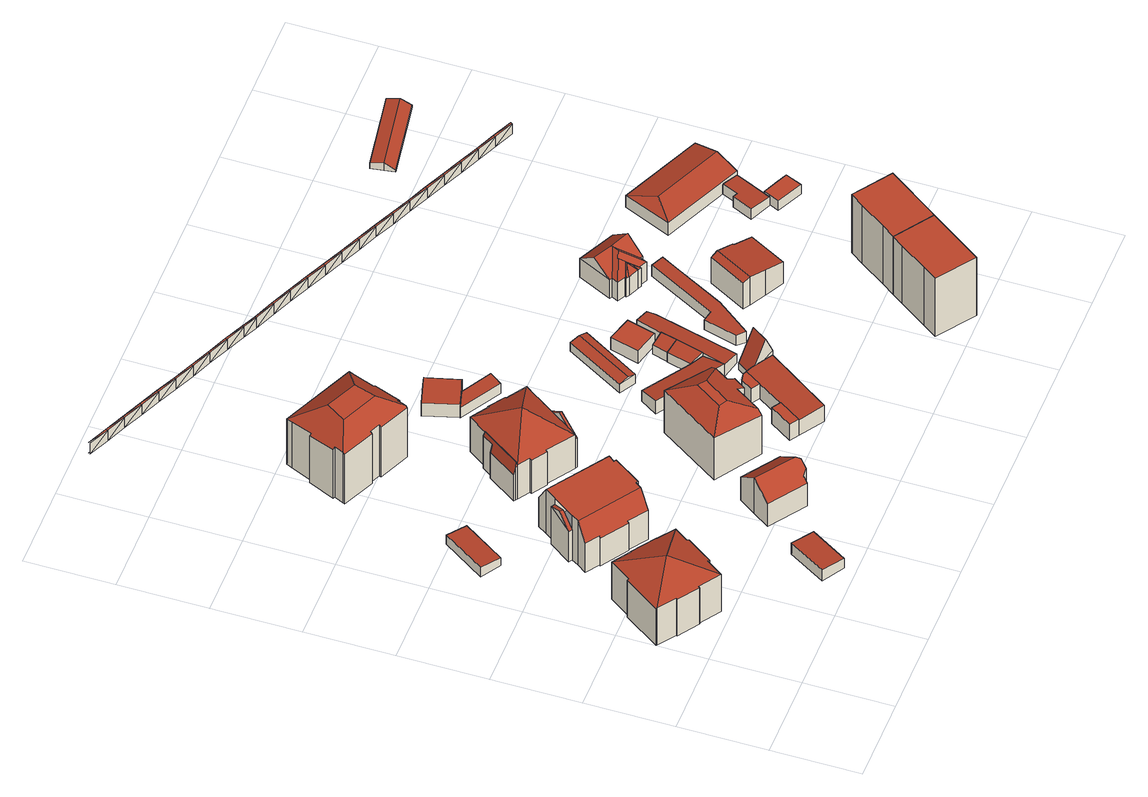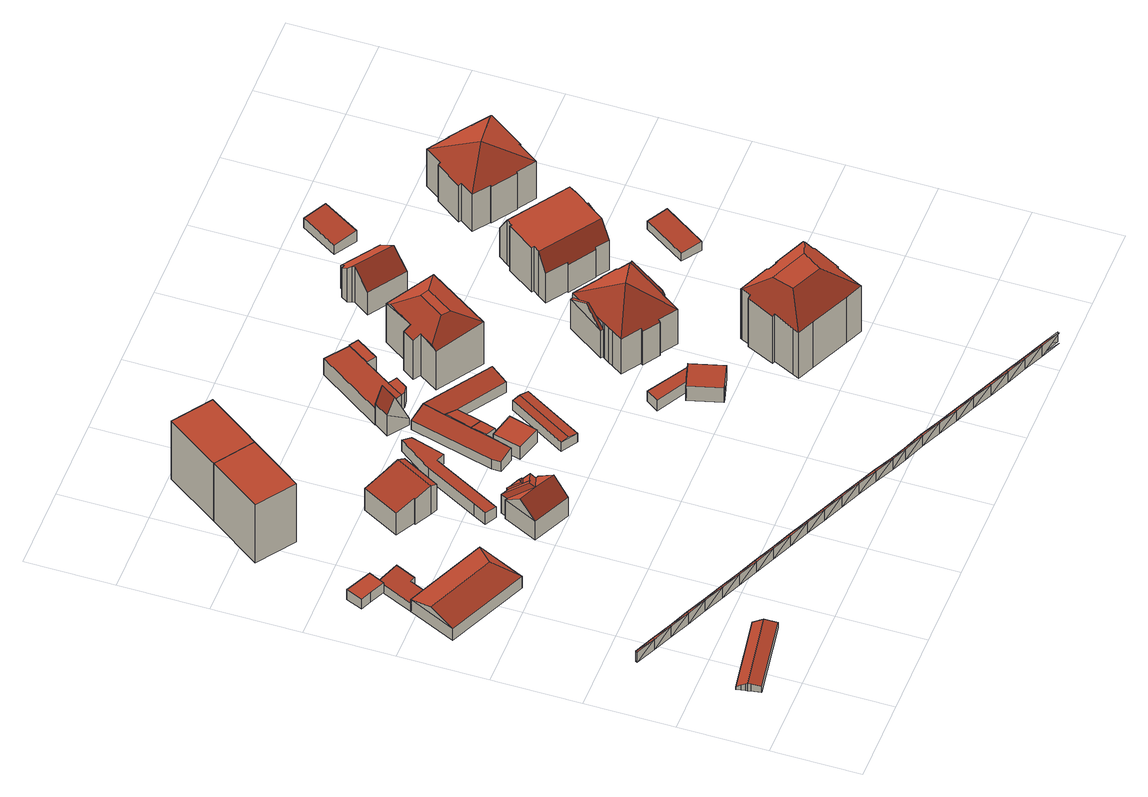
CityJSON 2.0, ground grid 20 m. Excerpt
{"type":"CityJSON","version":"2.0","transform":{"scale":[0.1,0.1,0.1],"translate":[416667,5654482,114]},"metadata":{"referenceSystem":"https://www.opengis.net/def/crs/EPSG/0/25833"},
"CityObjects":{
"building1":{"type":"Building","attributes":{"Dachtyp_tdc":"tdcTentRoof","Gemeindeschluessel":14612000,"Dachneigung":25.96,"QualitaetDacherkennung":54,"Geometrietyp2DReferenz":"3000","measuredHeight":14.64,"function":"31001_9998","roofType":"3500"},"geometry":[{"type":"Solid","lod":"2","boundaries":[[[[0,1,2,3]],[[1,4,5,2]],[[4,6,7,5]],[[6,8,9,7]],[[8,10,11,9]],[[10,12,13,11]],[[12,14,15,13]],[[14,16,17,15]],[[16,18,19,17]],[[18,20,21,19]],[[20,22,23,21]],[[22,24,25,23]],[[24,26,27,25]],[[26,28,29,27]],[[28,30,31,29]],[[30,32,33,31]],[[32,34,35,33]],[[34,36,37,35]],[[32,30,28,26,24,22,38]],[[36,0,3,37]],[[12,10,8,6,4,1,38]],[[22,20,18,16,14,12,38]],[[1,0,36,34,32,38]],[[3,2,5,7,9,11,13,15,17,19,21,23,25,27,29,31,33,35,37]]]],"semantics":{"surfaces":[{"type":"WallSurface"},{"type":"RoofSurface"},{"type":"GroundSurface"}],"values":[[0,0,0,0,0,0,0,0,0,0,0,0,0,0,0,0,0,0,1,0,1,1,1,2]]}}]},
"building2":{"type":"Building","attributes":{"Dachtyp_tdc":"tdcPolyFlatRoof","Gemeindeschluessel":14612000,"Dachneigung":4.48,"QualitaetDacherkennung":83,"Geometrietyp2DReferenz":"3000","measuredHeight":2.65,"function":"31001_9998","roofType":"2100"},"geometry":[{"type":"Solid","lod":"2","boundaries":[[[[39,40,41,42]],[[40,43,44,41]],[[43,45,46,44]],[[45,39,42,46]],[[45,43,40,39]],[[42,41,44,46]]]],"semantics":{"surfaces":[{"type":"WallSurface"},{"type":"RoofSurface"},{"type":"GroundSurface"}],"values":[[0,0,0,0,1,2]]}}]},
"building3":{"type":"Building","attributes":{"Dachtyp_tdc":"tdcPolyFlatRoof","Gemeindeschluessel":14612000,"Dachneigung":5.04,"QualitaetDacherkennung":85,"Geometrietyp2DReferenz":"3000","measuredHeight":3.2,"function":"31001_9998","roofType":"2100"},"geometry":[{"type":"Solid","lod":"2","boundaries":[[[[47,48,49,50]],[[48,51,52,49]],[[51,53,54,52]],[[53,47,50,54]],[[53,51,48,47]],[[50,49,52,54]]]],"semantics":{"surfaces":[{"type":"WallSurface"},{"type":"RoofSurface"},{"type":"GroundSurface"}],"values":[[0,0,0,0,1,2]]}}]},
"building4":{"type":"Building","attributes":{"Gemeindeschluessel":14612000,"Geometrietyp2DReferenz":"3000","function":"31001_9998","roofType":"9999"},"children":["building4-1","building4-2"]},
"building4-1":{"type":"BuildingPart","attributes":{"Dachtyp_tdc":"tdcGableRoof","Dachneigung":45.59,"QualitaetDacherkennung":25,"Geometrietyp2DReferenz":"3000","measuredHeight":11.88,"roofType":"3100"},"parents":["building4"],"geometry":[{"type":"MultiSurface","lod":"2","boundaries":[[[55,56,57,58]],[[56,59,60,57]],[[59,61,62,60]],[[55,63,64,56]],[[59,64,63,61]],[[56,64,59]],[[57,60,62,58]]],"semantics":{"surfaces":[{"type":"WallSurface"},{"type":"RoofSurface"},{"type":"GroundSurface"}],"values":[0,0,0,1,1,0,2]}}]},
"building4-2":{"type":"BuildingPart","attributes":{"Dachtyp_tdc":"tdcCutGableRoof","Dachneigung":0.068,"QualitaetDacherkennung":55,"Geometrietyp2DReferenz":"3000","measuredHeight":12.88,"roofType":"9999"},"parents":["building4"],"geometry":[{"type":"MultiSurface","lod":"2","boundaries":[[[65,66,67,68]],[[66,69,70,67]],[[69,71,72,70]],[[71,73,74,72]],[[73,75,76,74]],[[75,77,78,76]],[[77,79,80,78]],[[79,81,82,80]],[[81,83,84,82]],[[83,85,58,84]],[[85,55,58]],[[86,62,61]],[[86,87,88,62]],[[87,89,90,88]],[[89,91,92,90]],[[91,93,94,92]],[[93,95,96,94]],[[95,97,98,96]],[[97,99,100,98]],[[99,101,102,100]],[[101,103,104,102]],[[103,105,106,104]],[[105,65,68,106]],[[101,99,97,95,93,91,89,87]],[[83,81,79,77,75,73,71,69]],[[87,86,85,83,69,66,65,105,103,101]],[[68,67,70,72,74,76,78,80,82,84,58,62,88,90,92,94,96,98,100,102,104,106]]],"semantics":{"surfaces":[{"type":"WallSurface"},{"type":"RoofSurface"},{"type":"GroundSurface"}],"values":[0,0,0,0,0,0,0,0,0,0,0,0,0,0,0,0,0,0,0,0,0,0,0,1,1,1,2]}}]},
"building5":{"type":"Building","attributes":{"Dachtyp_tdc":"tdcGableRoof","Gemeindeschluessel":14612000,"Dachneigung":39.06,"QualitaetDacherkennung":81,"Geometrietyp2DReferenz":"3000","measuredHeight":10.3,"function":"31001_9998","roofType":"3100"},"geometry":[{"type":"Solid","lod":"2","boundaries":[[[[107,108,109,110]],[[108,111,112,109]],[[111,113,114,112]],[[113,115,116,114]],[[115,117,118,116]],[[117,119,120,118]],[[119,121,122,120]],[[121,123,124,122]],[[123,125,126,124]],[[125,107,110,126]],[[121,119,117,115,113,111,108]],[[108,107,125,123,121]],[[110,109,112,114,116,118,120,122,124,126]]]],"semantics":{"surfaces":[{"type":"WallSurface"},{"type":"RoofSurface"},{"type":"GroundSurface"}],"values":[[0,0,0,0,0,0,0,0,0,0,1,1,2]]}}]},
"building6":{"type":"Building","attributes":{"Dachtyp_tdc":"tdcCutTentRoof","Gemeindeschluessel":14612000,"Dachneigung":35,"QualitaetDacherkennung":52,"Geometrietyp2DReferenz":"3000","measuredHeight":17.78,"function":"31001_9998","roofType":"9999"},"geometry":[{"type":"Solid","lod":"2","boundaries":[[[[127,128,129,130]],[[128,131,132,129]],[[131,133,134,132]],[[133,135,136,134]],[[135,137,138,136]],[[137,139,140,138]],[[139,141,142,140]],[[141,143,144,142]],[[143,145,146,144]],[[145,147,148,146]],[[147,149,150,148]],[[149,151,152,150]],[[151,153,154,152]],[[153,155,156,154]],[[155,157,158,156]],[[157,159,160,158]],[[159,161,162,160]],[[161,163,164,162]],[[163,165,166,164]],[[133,131,128,127,167,168]],[[145,143,141,139,137,135,133,168,169]],[[159,157,155,153,151,149,147,145,169,170]],[[127,171,172,165,163,161,159,170,167]],[[170,169,168,167]],[[166,173,174,130,129,132,134,136,138,140,142,144,146,148,150,152,154,156,158,160,162,164]],[[165,172,173,166]],[[172,171,174,173]],[[171,127,130,174]]]],"semantics":{"surfaces":[{"type":"WallSurface"},{"type":"RoofSurface"},{"type":"GroundSurface"}],"values":[[0,0,0,0,0,0,0,0,0,0,0,0,0,0,0,0,0,0,0,1,1,1,1,1,2,0,0,0]]}}]},
"building7":{"type":"Building","attributes":{"Stand_DGM":"2016","Stand_Basis-DLM":"2024","Gemeindeschluessel":"14612000","ObjektHoehe":3,"Stand_Laserscan":"2016","BodenHoehe":0,"Stand_3D-Stadtmodell":"2025","Geometrietyp2DReferenz":2000,"AbsoluteHoehe":0,"measuredHeight":3,"function":"51009_1700","roofType":"9999"},"geometry":[{"type":"MultiSurface","lod":"2","boundaries":[[[175,176,177]],[[175,178,176]],[[179,180,176]],[[178,181,182]],[[180,179,182]],[[178,183,176]],[[178,182,184]],[[183,179,176]],[[179,185,182]],[[178,184,183]],[[186,179,183]],[[184,182,185]],[[179,186,185]],[[184,187,183]],[[187,186,183]],[[184,185,188]],[[186,189,185]],[[184,188,187]],[[188,185,189]],[[190,186,187]],[[186,190,189]],[[188,191,187]],[[191,190,187]],[[188,189,192]],[[190,193,189]],[[188,192,191]],[[194,190,191]],[[192,189,193]],[[190,194,193]],[[192,195,191]],[[195,194,191]],[[192,193,196]],[[194,197,193]],[[192,196,195]],[[196,193,197]],[[198,194,195]],[[194,198,197]],[[196,199,195]],[[199,198,195]],[[196,197,200]],[[198,201,197]],[[196,200,199]],[[202,198,199]],[[200,197,201]],[[198,202,201]],[[200,203,199]],[[203,202,199]],[[200,201,204]],[[202,205,201]],[[200,204,203]],[[206,202,203]],[[204,201,205]],[[202,206,205]],[[204,207,203]],[[207,206,203]],[[204,205,208]],[[206,209,205]],[[204,208,207]],[[210,206,207]],[[208,205,209]],[[206,210,209]],[[208,211,207]],[[211,210,207]],[[208,209,212]],[[210,213,209]],[[208,212,211]],[[212,209,213]],[[214,210,211]],[[210,214,213]],[[212,215,211]],[[215,214,211]],[[212,213,216]],[[214,217,213]],[[212,216,215]],[[218,214,215]],[[216,213,217]],[[214,218,217]],[[216,219,215]],[[219,218,215]],[[216,217,220]],[[218,221,217]],[[216,220,219]],[[222,218,219]],[[220,217,221]],[[218,222,221]],[[220,223,219]],[[223,222,219]],[[220,221,224]],[[222,225,221]],[[220,224,223]],[[226,222,223]],[[224,221,225]],[[222,226,225]],[[224,227,223]],[[227,226,223]],[[224,225,228]],[[226,229,225]],[[224,228,227]],[[228,225,229]],[[230,226,227]],[[226,230,229]],[[228,231,227]],[[231,230,227]],[[228,229,232]],[[230,233,229]],[[228,232,231]],[[234,230,231]],[[232,229,233]],[[230,234,233]],[[232,235,231]],[[235,234,231]],[[232,233,236]],[[234,237,233]],[[232,236,235]],[[236,233,237]],[[238,234,235]],[[234,238,237]],[[236,239,235]],[[239,238,235]],[[236,237,240]],[[238,241,237]],[[236,240,239]],[[242,238,239]],[[240,237,241]],[[238,242,241]],[[240,243,239]],[[243,242,239]],[[240,241,244]],[[242,245,241]],[[240,244,243]],[[246,242,243]],[[244,241,245]],[[242,246,245]],[[244,247,243]],[[247,246,243]],[[244,245,248]],[[246,249,245]],[[244,248,247]],[[250,246,247]],[[248,245,249]],[[246,250,249]],[[248,251,247]],[[251,250,247]],[[248,249,252]],[[250,253,249]],[[248,252,251]],[[254,250,251]],[[252,249,253]],[[250,254,253]],[[252,255,251]],[[255,254,251]],[[252,253,256]],[[254,257,253]],[[252,256,255]],[[258,254,255]],[[256,253,257]],[[254,258,257]],[[256,259,255]],[[259,258,255]],[[256,257,260]],[[258,261,257]],[[256,260,259]],[[262,258,259]],[[260,257,261]],[[258,262,261]],[[260,263,259]],[[263,262,259]],[[260,261,264]],[[262,265,261]],[[260,264,263]],[[266,262,263]],[[264,261,265]],[[262,266,265]],[[264,267,263]],[[267,266,263]],[[264,265,268]],[[266,269,265]],[[264,268,267]],[[270,266,267]],[[268,265,269]],[[266,270,269]],[[268,271,267]],[[271,270,267]],[[268,269,272]],[[270,273,269]],[[268,272,271]],[[274,270,271]],[[272,269,273]],[[270,274,273]],[[272,275,271]],[[275,274,271]],[[272,273,276]],[[274,277,273]],[[272,276,275]],[[278,274,275]],[[276,273,277]],[[274,278,277]]],"semantics":{"surfaces":[{"type":"WallSurface"},{"type":"RoofSurface"},{"type":"GroundSurface"}],"values":[0,0,1,2,0,0,2,1,0,0,1,2,0,0,1,2,0,0,2,1,0,0,1,2,0,0,1,2,0,0,1,2,0,0,2,1,0,0,1,2,0,0,1,2,0,0,1,2,0,0,1,2,0,0,1,2,0,0,1,2,0,0,1,2,0,0,2,1,0,0,1,2,0,0,1,2,0,0,1,2,0,0,1,2,0,0,1,2,0,0,1,2,0,0,1,2,0,0,2,1,0,0,1,2,0,0,1,2,0,0,1,2,0,0,2,1,0,0,1,2,0,0,1,2,0,0,1,2,0,0,1,2,0,0,1,2,0,0,1,2,0,0,1,2,0,0,1,2,0,0,1,2,0,0,1,2,0,0,1,2,0,0,1,2,0,0,1,2,0,0,1,2,0,0,1,2,0,0,1,2,0,0,1,2,0,0,1,2,0,0,1,2,0,0,1,2,0]}}]},
"building8":{"type":"Building","attributes":{"Gemeindeschluessel":14612000,"Geometrietyp2DReferenz":"3000","function":"31001_9998","roofType":"9999"},"children":["building8-1","building8-2","building8-3"]},
"building8-1":{"type":"BuildingPart","attributes":{"Dachtyp_tdc":"tdcTentRoof","Dachneigung":36.68,"QualitaetDacherkennung":57,"Geometrietyp2DReferenz":"3000","measuredHeight":15.34,"roofType":"3500"},"parents":["building8"],"geometry":[{"type":"MultiSurface","lod":"2","boundaries":[[[279,280,281,282]],[[280,283,284,281]],[[283,285,286,284]],[[285,287,288,286]],[[287,289,290,288]],[[289,291,292,290]],[[291,293,294,292]],[[293,295,296,297,294]],[[298,299,300,301,302]],[[299,303,304,300]],[[303,305,306,304]],[[305,307,308,306]],[[307,309,310,311,308]],[[312,313,314,315,316]],[[313,279,282,314]],[[287,285,283,280,279,313,317]],[[298,318,319,295,293,291,289,287,317]],[[309,307,305,303,299,298,317]],[[313,312,309,317]],[[282,281,284,286,288,290,292,294,297,301,300,304,306,308,311,315,314]]],"semantics":{"surfaces":[{"type":"WallSurface"},{"type":"RoofSurface"},{"type":"GroundSurface"}],"values":[0,0,0,0,0,0,0,0,0,0,0,0,0,0,0,1,1,1,1,2]}}]},
"building8-2":{"type":"BuildingPart","attributes":{"Dachtyp_tdc":"tdcFreeFormRoof","Dachneigung":77.38,"QualitaetDacherkennung":29,"Geometrietyp2DReferenz":"3000","measuredHeight":10.73,"roofType":"5000"},"parents":["building8"],"geometry":[{"type":"MultiSurface","lod":"2","boundaries":[[[320,321,322,323]],[[321,316,315,322]],[[310,324,325,311]],[[324,326,327,325]],[[326,328,329,327]],[[328,320,323,329]],[[324,310,330]],[[310,316,331,330]],[[316,321,331]],[[321,320,328,326,324,330,331]],[[323,322,315,311,325,327,329]]],"semantics":{"surfaces":[{"type":"WallSurface"},{"type":"RoofSurface"},{"type":"GroundSurface"}],"values":[0,0,0,0,0,0,1,1,1,1,2]}}]},
"building8-3":{"type":"BuildingPart","attributes":{"Dachtyp_tdc":"tdcGableRoof","Dachneigung":37.02,"QualitaetDacherkennung":28,"Geometrietyp2DReferenz":"3000","measuredHeight":11.73,"roofType":"3100"},"parents":["building8"],"geometry":[{"type":"MultiSurface","lod":"2","boundaries":[[[296,332,333,297]],[[332,334,335,333]],[[334,302,301,335]],[[334,332,336]],[[332,296,319,337,336]],[[302,334,336,337,318]],[[297,333,335,301]]],"semantics":{"surfaces":[{"type":"WallSurface"},{"type":"RoofSurface"},{"type":"GroundSurface"}],"values":[0,0,0,0,1,1,2]}}]},
"building9":{"type":"Building","attributes":{"Dachtyp_tdc":"tdcFreeFormRoof","Gemeindeschluessel":14612000,"Dachneigung":26.16,"QualitaetDacherkennung":56,"Geometrietyp2DReferenz":"3000","measuredHeight":14.64,"function":"31001_9998","roofType":"5000"},"geometry":[{"type":"Solid","lod":"2","boundaries":[[[[338,339,340,341]],[[339,342,343,340]],[[342,344,345,343]],[[344,346,347,345]],[[346,348,349,347]],[[348,350,351,349]],[[350,352,353,351]],[[352,338,341,353]],[[354,339,338,355]],[[356,357,342,339,354]],[[344,357,356,358,359,350,348,346]],[[352,359,358,355,338]],[[358,356,354,355]],[[344,342,357]],[[352,350,359]],[[341,340,343,345,347,349,351,353]]]],"semantics":{"surfaces":[{"type":"WallSurface"},{"type":"RoofSurface"},{"type":"GroundSurface"}],"values":[[0,0,0,0,0,0,0,0,1,1,1,1,1,0,0,2]]}}]},
"building10":{"type":"Building","attributes":{"Dachtyp_tdc":"tdcPolyFlatRoof","Gemeindeschluessel":14612000,"Dachneigung":3.03,"QualitaetDacherkennung":86,"Geometrietyp2DReferenz":"3000","measuredHeight":4.2,"function":"31001_9998","roofType":"2100"},"geometry":[{"type":"Solid","lod":"2","boundaries":[[[[360,361,362,363]],[[361,364,365,362]],[[364,366,367,365]],[[366,368,369,367]],[[368,370,371,369]],[[370,372,373,371]],[[372,360,363,373]],[[372,370,368,366,364,361,360]],[[363,362,365,367,369,371,373]]]],"semantics":{"surfaces":[{"type":"WallSurface"},{"type":"RoofSurface"},{"type":"GroundSurface"}],"values":[[0,0,0,0,0,0,0,1,2]]}}]},
"building11":{"type":"Building","attributes":{"Dachtyp_tdc":"tdcPolyFlatRoof","Gemeindeschluessel":14612000,"Dachneigung":4.29,"QualitaetDacherkennung":57,"Geometrietyp2DReferenz":"3000","measuredHeight":3.08,"function":"31001_9998","roofType":"2100"},"geometry":[{"type":"Solid","lod":"2","boundaries":[[[[374,375,376,377]],[[375,378,379,376]],[[378,380,381,379]],[[380,374,377,381]],[[380,378,375,374]],[[377,376,379,381]]]],"semantics":{"surfaces":[{"type":"WallSurface"},{"type":"RoofSurface"},{"type":"GroundSurface"}],"values":[[0,0,0,0,1,2]]}}]},
"building12":{"type":"Building","attributes":{"Gemeindeschluessel":14612000,"Geometrietyp2DReferenz":"3000","function":"31001_9998","roofType":"9999"},"children":["building12-1","building12-2","building12-3"]},
"building12-1":{"type":"BuildingPart","attributes":{"Dachtyp_tdc":"tdcPolyFlatRoof","Dachneigung":0,"QualitaetDacherkennung":66,"Geometrietyp2DReferenz":"3000","measuredHeight":4.3,"roofType":"1000"},"parents":["building12"],"geometry":[{"type":"MultiSurface","lod":"2","boundaries":[[[382,383,384,385]],[[383,386,387,384]],[[388,389,390,391]],[[388,382,385,389]],[[388,391,386,383,382]],[[385,384,387,390,389]]],"semantics":{"surfaces":[{"type":"WallSurface"},{"type":"RoofSurface"},{"type":"GroundSurface"}],"values":[0,0,0,0,1,2]}}]},
"building12-2":{"type":"BuildingPart","attributes":{"Dachtyp_tdc":"tdcPolyFlatRoof","Dachneigung":0,"QualitaetDacherkennung":69,"Geometrietyp2DReferenz":"3000","measuredHeight":4.6,"roofType":"1000"},"parents":["building12"],"geometry":[{"type":"MultiSurface","lod":"2","boundaries":[[[392,393,394,395,396]],[[393,397,398,394]],[[397,399,400,401,398]],[[399,397,393,392]],[[395,394,398,401]]],"semantics":{"surfaces":[{"type":"WallSurface"},{"type":"RoofSurface"},{"type":"GroundSurface"}],"values":[0,0,0,1,2]}}]},
"building12-3":{"type":"BuildingPart","attributes":{"Dachtyp_tdc":"tdcPolyFlatRoof","Dachneigung":3.98,"QualitaetDacherkennung":64,"Geometrietyp2DReferenz":"3000","measuredHeight":4.76,"roofType":"2100"},"parents":["building12"],"geometry":[{"type":"MultiSurface","lod":"2","boundaries":[[[402,396,395,403]],[[400,391,390,401]],[[386,404,405,387]],[[404,406,407,405]],[[406,402,403,407]],[[406,404,386,391,400,396,402]],[[403,395,401,390,387,405,407]]],"semantics":{"surfaces":[{"type":"WallSurface"},{"type":"RoofSurface"},{"type":"GroundSurface"}],"values":[0,0,0,0,0,1,2]}}]},
"building13":{"type":"Building","attributes":{"Dachtyp_tdc":"tdcPolyFlatRoof","Gemeindeschluessel":14612000,"Dachneigung":10.51,"QualitaetDacherkennung":70,"Geometrietyp2DReferenz":"3000","measuredHeight":3.8,"function":"31001_2000","roofType":"2100"},"geometry":[{"type":"Solid","lod":"2","boundaries":[[[[408,409,410,411]],[[409,412,413,410]],[[412,414,415,413]],[[414,416,417,415]],[[416,408,411,417]],[[416,414,412,409,408]],[[411,410,413,415,417]]]],"semantics":{"surfaces":[{"type":"WallSurface"},{"type":"RoofSurface"},{"type":"GroundSurface"}],"values":[[0,0,0,0,0,1,2]]}}]},
"building14":{"type":"Building","attributes":{"Dachtyp_tdc":"tdcGableRoof","Gemeindeschluessel":14612000,"Dachneigung":11.5,"QualitaetDacherkennung":55,"Geometrietyp2DReferenz":"3000","measuredHeight":3.06,"function":"31001_2000","roofType":"3100"},"geometry":[{"type":"Solid","lod":"2","boundaries":[[[[418,419,420,421]],[[419,422,423,420]],[[422,424,425,423]],[[424,418,421,425]],[[422,419,426]],[[418,424,427]],[[419,418,427,426]],[[424,422,426,427]],[[421,420,423,425]]]],"semantics":{"surfaces":[{"type":"WallSurface"},{"type":"RoofSurface"},{"type":"GroundSurface"}],"values":[[0,0,0,0,0,0,1,1,2]]}}]},
"building15":{"type":"Building","attributes":{"Dachtyp_tdc":"tdcGableRoof","Gemeindeschluessel":14612000,"Dachneigung":66.56,"QualitaetDacherkennung":5,"Geometrietyp2DReferenz":"3000","measuredHeight":10.24,"function":"31001_9998","roofType":"3100"},"geometry":[{"type":"Solid","lod":"2","boundaries":[[[[428,429,430,431]],[[429,432,433,430]],[[432,434,435,433]],[[434,428,431,435]],[[432,429,436]],[[428,434,437]],[[429,428,437,436]],[[434,432,436,437]],[[431,430,433,435]]]],"semantics":{"surfaces":[{"type":"WallSurface"},{"type":"RoofSurface"},{"type":"GroundSurface"}],"values":[[0,0,0,0,0,0,1,1,2]]}}]},
"building16":{"type":"Building","attributes":{"Dachtyp_tdc":"tdcPolyFlatRoof","Gemeindeschluessel":14612000,"Dachneigung":16.04,"QualitaetDacherkennung":80,"Geometrietyp2DReferenz":"3000","measuredHeight":3.69,"function":"31001_2000","roofType":"2100"},"geometry":[{"type":"Solid","lod":"2","boundaries":[[[[438,439,440,441]],[[439,442,443,440]],[[442,412,444,443]],[[412,438,441,444]],[[412,442,439,438]],[[441,440,443,444]]]],"semantics":{"surfaces":[{"type":"WallSurface"},{"type":"RoofSurface"},{"type":"GroundSurface"}],"values":[[0,0,0,0,1,2]]}}]},
"building17":{"type":"Building","attributes":{"Dachtyp_tdc":"tdcPolyFlatRoof","Gemeindeschluessel":14612000,"Dachneigung":17.76,"QualitaetDacherkennung":82,"Geometrietyp2DReferenz":"3000","measuredHeight":3.65,"function":"31001_2000","roofType":"2100"},"geometry":[{"type":"Solid","lod":"2","boundaries":[[[[439,438,445,446]],[[438,447,448,445]],[[447,449,450,448]],[[449,439,446,450]],[[449,447,438,439]],[[446,445,448,450]]]],"semantics":{"surfaces":[{"type":"WallSurface"},{"type":"RoofSurface"},{"type":"GroundSurface"}],"values":[[0,0,0,0,1,2]]}}]},
"building18":{"type":"Building","attributes":{"Dachtyp_tdc":"tdcPolyFlatRoof","Gemeindeschluessel":14612000,"Dachneigung":0,"QualitaetDacherkennung":79,"Geometrietyp2DReferenz":"3000","measuredHeight":3.6,"function":"31001_2000","roofType":"1000"},"geometry":[{"type":"Solid","lod":"2","boundaries":[[[[451,452,453,454]],[[452,455,456,453]],[[455,457,458,456]],[[457,451,454,458]],[[457,455,452,451]],[[454,453,456,458]]]],"semantics":{"surfaces":[{"type":"WallSurface"},{"type":"RoofSurface"},{"type":"GroundSurface"}],"values":[[0,0,0,0,1,2]]}}]},
"building19":{"type":"Building","attributes":{"Dachtyp_tdc":"tdcPolyFlatRoof","Gemeindeschluessel":14612000,"Dachneigung":11.42,"QualitaetDacherkennung":62,"Geometrietyp2DReferenz":"3000","measuredHeight":3.64,"function":"31001_2000","roofType":"2100"},"geometry":[{"type":"Solid","lod":"2","boundaries":[[[[459,460,461,462]],[[460,463,464,461]],[[463,465,466,464]],[[465,467,468,466]],[[467,469,470,468]],[[469,471,472,470]],[[471,473,474,472]],[[473,459,462,474]],[[473,471,469,467,465,463,460,459]],[[462,461,464,466,468,470,472,474]]]],"semantics":{"surfaces":[{"type":"WallSurface"},{"type":"RoofSurface"},{"type":"GroundSurface"}],"values":[[0,0,0,0,0,0,0,0,1,2]]}}]},
"building20":{"type":"Building","attributes":{"Dachtyp_tdc":"tdcPolyFlatRoof","Gemeindeschluessel":14612000,"Dachneigung":6.36,"QualitaetDacherkennung":69,"Geometrietyp2DReferenz":"3000","measuredHeight":3.43,"function":"31001_2000","roofType":"2100"},"geometry":[{"type":"Solid","lod":"2","boundaries":[[[[475,476,477,478]],[[476,479,480,477]],[[479,481,482,480]],[[481,483,484,482]],[[483,485,486,484]],[[485,487,488,486]],[[487,489,490,488]],[[489,475,478,490]],[[489,487,485,483,481,479,476,475]],[[478,477,480,482,484,486,488,490]]]],"semantics":{"surfaces":[{"type":"WallSurface"},{"type":"RoofSurface"},{"type":"GroundSurface"}],"values":[[0,0,0,0,0,0,0,0,1,2]]}}]},
"building21":{"type":"Building","attributes":{"Dachtyp_tdc":"tdcPolyFlatRoof","Gemeindeschluessel":14612000,"Dachneigung":0,"QualitaetDacherkennung":79,"Geometrietyp2DReferenz":"3000","measuredHeight":16.81,"function":"31001_9998","roofType":"1000"},"geometry":[{"type":"Solid","lod":"2","boundaries":[[[[491,492,493,494]],[[492,495,496,493]],[[495,497,498,496]],[[497,499,500,498]],[[499,501,502,500]],[[501,491,494,502]],[[501,499,497,495,492,491]],[[494,493,496,498,500,502]]]],"semantics":{"surfaces":[{"type":"WallSurface"},{"type":"RoofSurface"},{"type":"GroundSurface"}],"values":[[0,0,0,0,0,0,1,2]]}}]},
"building22":{"type":"Building","attributes":{"Dachtyp_tdc":"tdcGableRoof","Gemeindeschluessel":14612000,"Dachneigung":12.41,"QualitaetDacherkennung":36,"Geometrietyp2DReferenz":"3000","measuredHeight":8.21,"function":"31001_9998","roofType":"3100"},"geometry":[{"type":"Solid","lod":"2","boundaries":[[[[503,504,505,506]],[[504,507,508,505]],[[507,509,510,508]],[[509,511,512,510]],[[511,513,514,512]],[[513,515,516,514]],[[515,517,518,516]],[[517,519,520,518]],[[519,503,506,520]],[[515,513,511,509,507,504,503]],[[503,519,517,515]],[[506,505,508,510,512,514,516,518,520]]]],"semantics":{"surfaces":[{"type":"WallSurface"},{"type":"RoofSurface"},{"type":"GroundSurface"}],"values":[[0,0,0,0,0,0,0,0,0,1,1,2]]}}]},
"building23":{"type":"Building","attributes":{"Dachtyp_tdc":"tdcFreeFormRoof","Gemeindeschluessel":14612000,"Dachneigung":39.27,"QualitaetDacherkennung":27,"Geometrietyp2DReferenz":"3000","measuredHeight":8.97,"function":"31001_2000","roofType":"5000"},"geometry":[{"type":"Solid","lod":"2","boundaries":[[[[521,522,523,524,525,526]],[[527,521,526,528]],[[529,527,528,530]],[[529,531,532]],[[529,533,531]],[[533,529,530]],[[532,531,534]],[[522,521,527,529,532,534,535]],[[523,522,535,536]],[[537,524,523,536,538]],[[539,540,541,542,543,544,545,546,547,548,549,550,551,552]],[[524,537,553,554,525]],[[536,535,540,539]],[[533,530,544,543]],[[535,534,541,540]],[[534,531,542,541]],[[531,533,543,542]],[[530,528,545,544]],[[528,526,546,545]],[[526,525,547,546]],[[525,554,548,547]],[[554,555,549,548]],[[555,556,550,549]],[[556,557,551,550]],[[557,538,552,551]],[[538,536,539,552]],[[558,537,538,557]],[[558,557,556]],[[553,537,558,556,555]],[[553,555,554]]]],"semantics":{"surfaces":[{"type":"RoofSurface"},{"type":"GroundSurface"},{"type":"WallSurface"}],"values":[[0,0,0,0,0,0,0,0,0,0,1,0,2,2,2,2,2,2,2,2,2,2,2,2,2,2,0,2,0,2]]}}]},
"building24":{"type":"Building","attributes":{"Dachtyp_tdc":"tdcPolyFlatRoof","Gemeindeschluessel":14612000,"Dachneigung":0,"QualitaetDacherkennung":66,"Geometrietyp2DReferenz":"3000","measuredHeight":16.8,"function":"31001_9998","roofType":"1000"},"geometry":[{"type":"Solid","lod":"2","boundaries":[[[[497,559,560,498]],[[559,561,562,560]],[[561,563,564,562]],[[563,565,566,564]],[[565,567,568,566]],[[567,499,500,568]],[[499,497,498,500]],[[499,567,565,563,561,559,497]],[[498,560,562,564,566,568,500]]]],"semantics":{"surfaces":[{"type":"WallSurface"},{"type":"RoofSurface"},{"type":"GroundSurface"}],"values":[[0,0,0,0,0,0,0,1,2]]}}]},
"building25":{"type":"Building","attributes":{"Dachtyp_tdc":"tdcPolyFlatRoof","Gemeindeschluessel":14612000,"Dachneigung":6.12,"QualitaetDacherkennung":70,"Geometrietyp2DReferenz":"3000","measuredHeight":2.95,"function":"31001_2000","roofType":"2100"},"geometry":[{"type":"Solid","lod":"2","boundaries":[[[[569,570,571,572]],[[570,573,574,571]],[[573,575,576,574]],[[575,577,578,576]],[[577,579,580,578]],[[579,569,572,580]],[[579,577,575,573,570,569]],[[572,571,574,576,578,580]]]],"semantics":{"surfaces":[{"type":"WallSurface"},{"type":"RoofSurface"},{"type":"GroundSurface"}],"values":[[0,0,0,0,0,0,1,2]]}}]},
"building26":{"type":"Building","attributes":{"Dachtyp_tdc":"tdcHipAndGableRoof","Gemeindeschluessel":14612000,"Dachneigung":17.04,"QualitaetDacherkennung":88,"Geometrietyp2DReferenz":"3000","measuredHeight":5.28,"function":"31001_2000","roofType":"5000"},"geometry":[{"type":"Solid","lod":"2","boundaries":[[[[581,582,583,578]],[[582,584,585,583]],[[584,586,587,585]],[[586,581,578,587]],[[584,582,588]],[[581,586,589]],[[582,581,589,588]],[[586,584,588,589]],[[578,583,585,587]]]],"semantics":{"surfaces":[{"type":"WallSurface"},{"type":"RoofSurface"},{"type":"GroundSurface"}],"values":[[0,0,0,0,1,0,1,1,2]]}}]},
"building27":{"type":"Building","attributes":{"Gemeindeschluessel":14612000,"Dachneigung":90,"Dachorientierung":0,"MittlereTraufHoehe":117.87,"QualitaetDacherkennung":100,"ObjektHoehe":2.79,"BodenHoehe":115.07,"Geometrietyp2DReferenz":"3000","AbsoluteHoehe":117.87,"Dachflaeche":26.05,"measuredHeight":2.79,"function":"31001_9998","roofType":"1000","storeysAboveGround":1},"geometry":[{"type":"MultiSurface","lod":"2","boundaries":[[[590,591,592,593]],[[591,594,595,592]],[[594,596,597,595]],[[596,598,599,597]],[[598,600,601,599]],[[600,590,593,601]],[[600,598,596,594,591,590]],[[593,592,595,597,599,601]]],"semantics":{"surfaces":[{"type":"WallSurface"},{"type":"RoofSurface"},{"type":"GroundSurface"}],"values":[0,0,0,0,0,0,1,2]}}]},
"building28":{"type":"Building","attributes":{"Dachtyp_tdc":"tdcGableRoof","Gemeindeschluessel":14612000,"Dachneigung":10.49,"QualitaetDacherkennung":64,"Geometrietyp2DReferenz":"3000","measuredHeight":2.24,"function":"31001_2000","roofType":"3100"},"geometry":[{"type":"Solid","lod":"2","boundaries":[[[[602,603,604,605]],[[603,606,607,604]],[[606,608,609,607]],[[608,610,611,609]],[[610,612,613,611]],[[612,614,615,613]],[[614,616,617,615]],[[616,618,619,617]],[[618,602,605,619]],[[614,612,610,608,606,603]],[[603,602,618,616,614]],[[605,604,607,609,611,613,615,617,619]]]],"semantics":{"surfaces":[{"type":"WallSurface"},{"type":"RoofSurface"},{"type":"GroundSurface"}],"values":[[0,0,0,0,0,0,0,0,0,1,1,2]]}}]}
},
"vertices":[
[62,394,113],[95,442,113],[95,442,5],[62,394,5],[136,414,113],[136,414,5],[138,416,111],[138,416,5],[191,379,111],[191,379,5],[190,377,113],[190,377,5],[226,351,113],[226,351,5],[204,319,113],[204,319,5],[209,316,110],[209,316,5],[168,257,110],[168,257,5],[163,260,113],[163,260,5],[136,221,113],[136,221,5],[89,253,113],[89,253,5],[88,251,111],[88,251,5],[42,283,111],[42,283,5],[43,285,113],[43,285,5],[5,312,113],[5,312,5],[2,314,111],[2,314,5],[59,396,111],[59,396,5],[115,331,152],
[106,683,32],[63,711,36],[63,711,9],[106,683,9],[126,807,36],[126,807,9],[168,778,32],[168,778,9],
[333,140,40],[382,110,35],[382,110,8],[333,140,8],[331,26,35],[331,26,8],[282,56,40],[282,56,8],
[171,553,94],[163,558,94],[163,558,7],[171,553,7],[198,608,117],[198,608,7],[206,603,117],[206,603,7],[189,579,126],[182,584,126],
[305,459,136],[301,462,136],[301,462,7],[305,459,7],[291,448,136],[291,448,7],[276,427,91],[276,427,7],[234,456,92],[234,456,7],[233,454,87],[233,454,7],[174,494,87],[174,494,7],[176,496,92],[176,496,7],[146,516,92],[146,516,7],[161,537,136],[161,537,7],[171,553,136],[206,603,136],[223,627,136],[223,627,7],[237,648,92],[237,648,7],[265,628,92],[265,628,7],[267,630,88],[267,630,7],[325,591,88],[325,591,7],[323,589,92],[323,589,7],[367,558,92],[367,558,7],[353,538,136],[353,538,7],[343,524,136],[343,524,7],[348,521,136],[348,521,7],
[496,193,112],[497,189,113],[497,189,10],[496,193,10],[501,179,108],[501,179,10],[491,164,94],[491,164,10],[476,164,87],[476,164,10],[468,154,76],[468,154,10],[387,210,76],[387,210,10],[413,248,113],[413,248,10],[440,286,76],[440,286,10],[521,230,76],[521,230,10],
[232,1186,140],[271,1169,140],[271,1169,8],[232,1186,8],[360,1128,141],[360,1128,8],[398,1111,141],[398,1111,8],[392,1097,142],[392,1097,8],[370,1049,147],[370,1049,8],[376,1047,143],[376,1047,8],[348,985,149],[348,985,8],[342,987,154],[342,987,8],[333,967,156],[333,967,8],[331,963,152],[331,963,8],[261,994,152],[261,994,8],[263,999,156],[263,999,8],[240,1009,156],[240,1009,8],[238,1005,152],[238,1005,8],[165,1038,153],[165,1038,8],[167,1042,156],[167,1042,8],[177,1064,154],[177,1064,8],[172,1066,149],[172,1066,8],[199,1126,143],[199,1126,8],[254,1106,186],[325,1073,186],[310,1024,186],[226,1062,186],[226,1172,142],[204,1123,147],[204,1123,8],[226,1172,8],
[128,1571,7],[174,1550,37],[128,1571,37],[174,1550,7],[176,1555,37],[130,1575,37],[130,1575,7],[176,1555,7],[219,1530,37],[219,1530,7],[221,1534,7],[221,1534,37],[265,1509,37],[265,1509,7],[267,1514,7],[267,1514,37],[311,1488,37],[311,1488,7],[313,1493,7],[313,1493,37],[356,1468,37],[356,1468,7],[358,1472,7],[358,1472,37],[402,1447,37],[402,1447,7],[404,1452,7],[404,1452,37],[447,1427,38],[447,1427,8],[449,1431,8],[449,1431,38],[493,1406,39],[493,1406,9],[495,1411,9],[495,1411,39],[539,1386,37],[539,1386,7],[541,1390,7],[541,1390,37],[572,1371,36],[572,1371,6],[574,1375,6],[574,1375,36],[618,1350,39],[618,1350,9],[620,1355,9],[620,1355,39],[663,1330,40],[663,1330,10],[665,1334,10],[665,1334,40],[709,1309,40],[709,1309,10],[711,1314,10],[711,1314,40],[755,1288,39],[755,1288,9],[757,1293,9],[757,1293,39],[800,1268,39],[800,1268,9],[802,1272,9],[802,1272,39],[846,1247,39],[846,1247,9],[848,1252,9],[848,1252,39],[891,1227,39],[891,1227,9],[893,1231,9],[893,1231,39],[937,1206,38],[937,1206,8],[939,1211,8],[939,1211,38],[982,1186,38],[982,1186,8],[984,1190,8],[984,1190,38],[1028,1165,38],[1028,1165,8],[1030,1170,8],[1030,1170,38],[1074,1145,38],[1074,1145,8],[1076,1149,8],[1076,1149,38],[1119,1124,38],[1119,1124,8],[1121,1129,8],[1121,1129,38],[1165,1104,38],[1165,1104,8],[1167,1108,8],[1167,1108,38],[1210,1083,38],[1210,1083,8],[1212,1088,8],[1212,1088,38],[1256,1063,38],[1256,1063,8],[1258,1067,8],[1258,1067,38],
[428,821,109],[431,825,105],[431,825,8],[428,821,8],[467,801,105],[467,801,8],[464,796,109],[464,796,8],[506,768,109],[506,768,8],[490,744,108],[490,744,8],[483,733,108],[483,733,8],[475,722,108],[475,722,8],[472,718,108],[472,718,87],[472,718,8],[413,632,107],[353,673,107],[353,673,8],[413,632,8],[413,632,93],[351,670,104],[351,670,8],[318,692,104],[318,692,8],[320,696,107],[320,696,8],[295,713,107],[295,713,102],[295,713,8],[358,805,108],[388,848,109],[388,848,8],[358,805,8],[358,805,102],[401,741,161],[427,652,107],[456,695,108],
[336,782,102],[353,808,102],[353,808,8],[336,782,8],[291,716,102],[291,716,8],[287,719,82],[287,719,8],[332,785,82],[332,785,8],[295,717,114],[354,804,115],
[477,714,87],[477,714,8],[419,629,93],[419,629,8],[449,673,125],[444,676,125],
[478,356,129],[570,496,129],[570,496,7],[478,356,7],[671,430,120],[671,430,7],[643,387,128],[643,387,7],[658,376,119],[658,376,7],[640,349,119],[640,349,7],[624,359,128],[624,359,7],[578,290,120],[578,290,7],[585,431,153],[544,369,153],[603,417,153],[664,419,128],[564,359,153],[586,301,128],
[469,898,48],[448,974,48],[448,974,10],[469,898,10],[505,990,51],[505,990,10],[513,992,52],[513,992,10],[534,916,52],[534,916,10],[528,915,51],[528,915,10],[512,910,50],[512,910,10],
[469,898,38],[512,910,40],[512,910,9],[469,898,9],[580,871,40],[580,871,9],[561,843,38],[561,843,9],
[722,383,50],[738,386,50],[738,386,7],[722,383,7],[747,382,50],[747,382,7],[704,357,50],[704,357,7],[723,345,7],[723,345,50],
[652,237,53],[633,249,53],[633,249,7],[652,237,7],[652,237,50],[666,299,53],[666,299,7],[685,287,53],[685,287,50],[685,287,7],
[706,201,54],[706,201,7],[760,376,51],[760,376,7],[804,346,55],[804,346,7],
[609,528,49],[634,567,41],[634,567,11],[609,528,11],[738,498,40],[738,498,11],[768,483,40],[768,483,11],[753,431,49],[753,431,11],
[640,616,37],[718,749,37],[718,749,11],[640,616,11],[754,727,38],[754,727,11],[676,595,38],[676,595,11],[738,737,42],[660,605,42],
[760,376,28],[784,412,28],[784,412,9],[760,376,9],[827,380,68],[827,380,9],[804,346,68],[804,346,9],[813,391,111],[789,355,111],
[753,554,40],[785,545,50],[785,545,13],[753,554,13],[768,483,50],[768,483,13],[738,498,13],
[753,554,14],[785,545,14],[763,589,40],[763,589,14],[794,581,50],[794,581,14],
[804,657,49],[787,593,49],[787,593,13],[804,657,13],[729,608,49],[729,608,13],[747,673,49],[747,673,13],
[753,431,48],[768,483,48],[768,483,12],[753,431,12],[785,545,48],[785,545,12],[794,581,48],[794,581,12],[811,640,48],[811,640,12],[848,631,40],[848,631,12],[847,611,39],[847,611,12],[797,420,39],[797,420,12],
[917,499,45],[859,422,43],[859,422,11],[917,499,11],[844,438,41],[844,438,11],[865,514,39],[865,514,11],[888,508,42],[888,508,11],[972,664,42],[972,664,11],[998,650,45],[998,650,11],[982,620,45],[982,620,11],
[1002,67,179],[1024,98,179],[1024,98,10],[1002,67,10],[1067,160,179],[1067,160,10],[1086,186,179],[1086,186,10],[1170,128,179],[1170,128,10],[1086,8,179],[1086,8,10],
[1007,536,94],[1044,516,84],[1044,516,11],[1007,536,11],[1043,513,84],[1043,513,11],[1085,489,74],[1085,489,11],[1040,406,74],[1040,406,11],[997,429,84],[997,429,11],[960,449,94],[960,449,11],[945,458,86],[945,458,11],[992,544,86],[992,544,11],
[923,719,90],[923,720,90],[937,724,99],[944,738,98],[889,720,65],[882,705,65],[928,705,81],[900,696,65],[926,702,82],[899,693,65],[929,678,65],[930,690,75],[905,689,65],[936,674,65],[938,678,65],[956,669,65],[943,741,100],[963,685,65],[956,669,11],[938,678,11],[936,674,11],[929,678,11],[905,689,11],[899,693,11],[900,696,11],[882,705,11],[889,720,11],[883,723,11],[920,800,11],[1005,759,11],[968,682,11],[963,685,11],[901,762,100],[883,723,65],[920,800,65],[1005,759,65],[968,682,65],[987,721,100],
[1106,215,179],[1106,215,10],[1147,274,179],[1147,274,10],[1167,302,179],[1167,302,10],[1169,305,179],[1169,305,10],[1253,246,179],[1253,246,10],
[1190,527,39],[1211,573,39],[1211,573,9],[1190,527,9],[1222,569,38],[1222,569,9],[1238,605,38],[1238,605,9],[1276,588,33],[1276,588,9],[1239,505,33],[1239,505,9],
[1276,588,45],[1091,671,45],[1091,671,9],[1139,778,42],[1139,778,9],[1324,695,42],[1324,695,9],[1140,709,62],[1298,638,62],
[1288,455,39],[1229,483,39],[1229,483,11],[1288,455,11],[1239,505,39],[1239,505,11],[1245,519,39],[1245,519,11],[1280,503,39],[1280,503,11],[1304,492,39],[1304,492,11],
[1256,1309,27],[1257,1303,28],[1257,1303,6],[1256,1309,6],[1258,1299,26],[1258,1299,6],[1259,1290,20],[1259,1290,6],[1261,1279,13],[1261,1279,6],[1079,1250,13],[1079,1250,6],[1076,1274,28],[1076,1274,6],[1071,1303,23],[1071,1303,6],[1252,1332,23],[1252,1332,6]
]}
